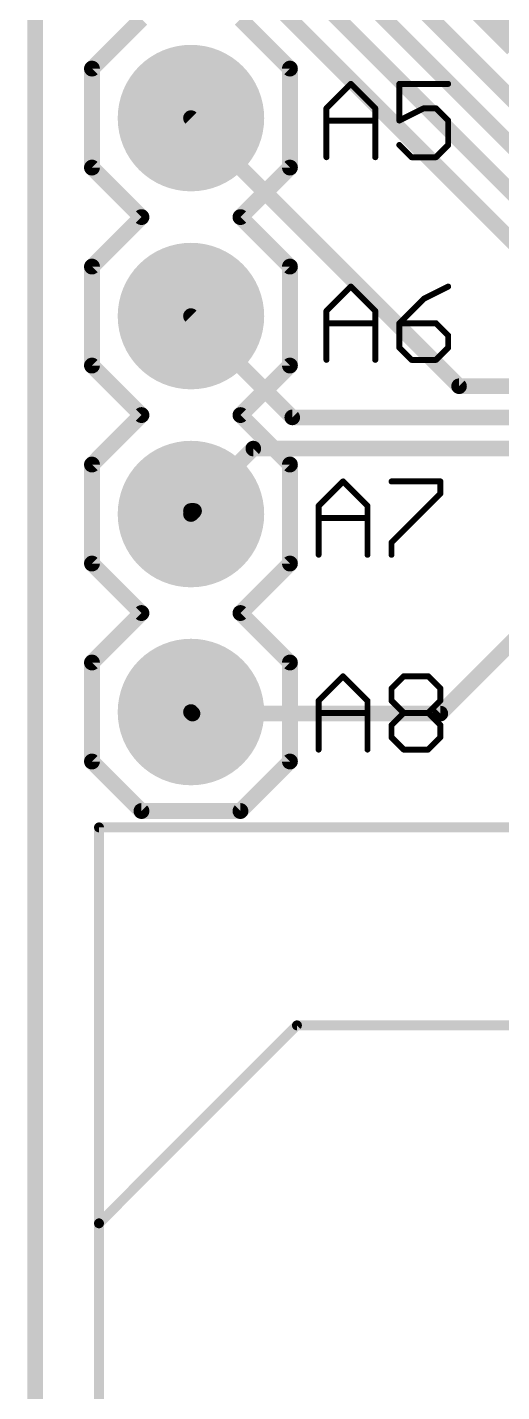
# Model space of a CAD drawing. Extents: x -0.4 to 70.1, y -0.1 to 70.1.
# Drawn here: x -0.1 to 5.99, y 32.6 to 50.11 of the extents above; entities that cross this region are included whole.
import ezdxf

# ---------------------------------------------------------------- set-up
doc = ezdxf.new("R2010")
doc.units = 0
for name, color, linetype in [('1', 22, 'CONTINUOUS'), ('16', 175, 'CONTINUOUS'), ('17', 82, 'CONTINUOUS'), ('20', 7, 'CONTINUOUS'), ('21', 253, 'CONTINUOUS'), ('25', 253, 'CONTINUOUS')]:
    doc.layers.add(name, color=color, linetype=linetype)

# ---------------------------------------------------------------- blocks, each defined once
blk = doc.blocks.new('ROUNDP')
at = {"const_width": 0.5}
blk.add_lwpolyline([(0, -0.25, 1), (0, 0.25, 1), (0, -0.25)], format="xyb", dxfattribs=at)

msp = doc.modelspace()

# ---------------------------------------------------------------- linework, layer by layer
at = {"layer": '1'}
for points, const_width in [([(0, 0), (0, 70)], 0.2), ([(7.58, 45.9), (2, 51.48)], 0.2), ([(6.2, 49.9), (4.7, 51.4)], 0.4), ([(4.2, 51.1), (7.3, 48)], 0.2), ([(7.1, 47.6), (3.8, 50.9)], 0.2), ([(6.9, 47.2), (3.4, 50.7)], 0.2), ([(5.44, 45.5), (2, 48.94)], 0.2), ([(3.3, 45.1), (2, 46.4)], 0.2), ([(13.4, 45.5), (5.44, 45.5)], 0.2), ([(13.7, 45.1), (3.3, 45.1)], 0.2), ([(2.8, 44.7), (2, 43.9)], 0.2), ([(16.6, 44.7), (2.8, 44.7)], 0.2), ([(2, 43.9), (2.04, 43.9)], 0.2), ([(2.04, 43.9), (2, 43.86)], 0.2), ([(7.6, 43.7), (5.2, 41.3)], 0.2), ([(2.02, 41.3), (2, 41.32)], 0.2), ([(5.2, 41.3), (2.02, 41.3)], 0.2)]:
    msp.add_lwpolyline(points, dxfattribs=dict(at, const_width=const_width))
at = {"layer": '1', "const_width": 0.1}
for points in [[(2.0354, 48.9754, 1), (1.9646, 48.9046)], [(2.0354, 46.4354, 1), (1.9646, 46.3646)], [(5.44, 45.55, 1), (5.44, 45.45)], [(5.4046, 45.4646, 1), (5.4754, 45.5354)], [(3.3, 45.15, 1), (3.3, 45.05)], [(3.2646, 45.0646, 1), (3.3354, 45.1354)], [(2.8, 44.75, 1), (2.8, 44.65)], [(2.8354, 44.6646, 1), (2.7646, 44.7354)], [(1.9646, 43.9354, 1), (2.0354, 43.8646)], [(1.9646, 43.8954, 1), (2.0354, 43.8246)], [(2, 43.95, 1), (2, 43.85)], [(2.0754, 43.8646, 1), (2.0046, 43.9354)], [(2.04, 43.85, 1), (2.04, 43.95)], [(2.0354, 41.3554, 1), (1.9646, 41.2846)], [(2.02, 41.35, 1), (2.02, 41.25)], [(1.9846, 41.2646, 1), (2.0554, 41.3354)], [(5.1646, 41.3354, 1), (5.2354, 41.2646)], [(5.2, 41.25, 1), (5.2, 41.35)]]:
    msp.add_lwpolyline(points, format="xyb", dxfattribs=at)
at = {"layer": '16', "const_width": 0.2}
msp.add_lwpolyline([(0, 0), (0, 70)], dxfattribs=at)
at = {"layer": '20', "const_width": 0.2}
msp.add_lwpolyline([(0, 70), (0, 0)], dxfattribs=at)
at = {"layer": '21'}
for points, const_width in [([(0.73, 49.575), (1.365, 50.21)], 0.2032), ([(2.635, 50.21), (3.27, 49.575)], 0.2032), ([(0.73, 48.305), (0.73, 49.575)], 0.2032), ([(3.27, 49.575), (3.27, 48.305)], 0.2032), ([(1.365, 47.67), (0.73, 48.305)], 0.2032), ([(3.27, 48.305), (2.635, 47.67)], 0.2032), ([(0.73, 47.035), (1.365, 47.67)], 0.2032), ([(2.635, 47.67), (3.27, 47.035)], 0.2032), ([(0.73, 45.765), (0.73, 47.035)], 0.2032), ([(3.27, 47.035), (3.27, 45.765)], 0.2032), ([(1.365, 45.13), (0.73, 45.765)], 0.2032), ([(3.27, 45.765), (2.635, 45.13)], 0.2032), ([(1.365, 45.13), (0.73, 44.495)], 0.2032), ([(3.27, 44.495), (2.635, 45.13)], 0.2032), ([(0.73, 43.225), (0.73, 44.495)], 0.2032), ([(3.27, 44.495), (3.27, 43.225)], 0.2032), ([(1.365, 42.59), (0.73, 43.225)], 0.2032), ([(3.27, 43.225), (2.635, 42.59)], 0.2032), ([(1.365, 42.59), (0.73, 41.955)], 0.2032), ([(3.27, 41.955), (2.635, 42.59)], 0.2032), ([(0.73, 40.685), (0.73, 41.955)], 0.2032), ([(3.27, 41.955), (3.27, 40.685)], 0.2032), ([(1.365, 40.05), (0.73, 40.685)], 0.2032), ([(3.27, 40.685), (2.635, 40.05)], 0.2032), ([(2.635, 40.05), (1.365, 40.05)], 0.2032), ([(0.82, 34.76), (0.82, 39.84)], 0.127), ([(0.82, 39.84), (10.98, 39.84)], 0.127), ([(0.82, 34.76), (3.36, 37.3)], 0.127), ([(3.36, 37.3), (8.44, 37.3)], 0.127), ([(0.82, 29.68), (0.82, 34.76)], 0.127)]:
    msp.add_lwpolyline(points, dxfattribs=dict(at, const_width=const_width))
for points, const_width in [([(0.7808, 49.575, 1), (0.6792, 49.575)], 0.1016), ([(0.6941, 49.6109, 1), (0.7659, 49.5391)], 0.1016), ([(3.3208, 49.575, 1), (3.2192, 49.575)], 0.1016), ([(3.2341, 49.5391, 1), (3.3059, 49.6109)], 0.1016), ([(0.7659, 48.3409, 1), (0.6941, 48.2691)], 0.1016), ([(0.6792, 48.305, 1), (0.7808, 48.305)], 0.1016), ([(3.2192, 48.305, 1), (3.3208, 48.305)], 0.1016), ([(3.3059, 48.2691, 1), (3.2341, 48.3409)], 0.1016), ([(1.4009, 47.6341, 1), (1.3291, 47.7059)], 0.1016), ([(1.3291, 47.6341, 1), (1.4009, 47.7059)], 0.1016), ([(2.6709, 47.7059, 1), (2.5991, 47.6341)], 0.1016), ([(2.5991, 47.7059, 1), (2.6709, 47.6341)], 0.1016), ([(0.7808, 47.035, 1), (0.6792, 47.035)], 0.1016), ([(0.6941, 47.0709, 1), (0.7659, 46.9991)], 0.1016), ([(3.3208, 47.035, 1), (3.2192, 47.035)], 0.1016), ([(3.2341, 46.9991, 1), (3.3059, 47.0709)], 0.1016), ([(0.7659, 45.8009, 1), (0.6941, 45.7291)], 0.1016), ([(3.3059, 45.7291, 1), (3.2341, 45.8009)], 0.1016), ([(0.6792, 45.765, 1), (0.7808, 45.765)], 0.1016), ([(3.2192, 45.765, 1), (3.3208, 45.765)], 0.1016), ([(1.4009, 45.0941, 1), (1.3291, 45.1659)], 0.1016), ([(1.3291, 45.0941, 1), (1.4009, 45.1659)], 0.1016), ([(2.6709, 45.1659, 1), (2.5991, 45.0941)], 0.1016), ([(2.5991, 45.1659, 1), (2.6709, 45.0941)], 0.1016), ([(0.7808, 44.495, 1), (0.6792, 44.495)], 0.1016), ([(0.6941, 44.5309, 1), (0.7659, 44.4591)], 0.1016), ([(3.3208, 44.495, 1), (3.2192, 44.495)], 0.1016), ([(3.2341, 44.4591, 1), (3.3059, 44.5309)], 0.1016), ([(0.7659, 43.2609, 1), (0.6941, 43.1891)], 0.1016), ([(0.6792, 43.225, 1), (0.7808, 43.225)], 0.1016), ([(3.2192, 43.225, 1), (3.3208, 43.225)], 0.1016), ([(3.3059, 43.1891, 1), (3.2341, 43.2609)], 0.1016), ([(1.4009, 42.5541, 1), (1.3291, 42.6259)], 0.1016), ([(1.3291, 42.5541, 1), (1.4009, 42.6259)], 0.1016), ([(2.6709, 42.6259, 1), (2.5991, 42.5541)], 0.1016), ([(2.5991, 42.6259, 1), (2.6709, 42.5541)], 0.1016), ([(0.7808, 41.955, 1), (0.6792, 41.955)], 0.1016), ([(0.6941, 41.9909, 1), (0.7659, 41.9191)], 0.1016), ([(3.3208, 41.955, 1), (3.2192, 41.955)], 0.1016), ([(3.2341, 41.9191, 1), (3.3059, 41.9909)], 0.1016), ([(0.7659, 40.7209, 1), (0.6941, 40.6491)], 0.1016), ([(0.6792, 40.685, 1), (0.7808, 40.685)], 0.1016), ([(3.2192, 40.685, 1), (3.3208, 40.685)], 0.1016), ([(3.3059, 40.6491, 1), (3.2341, 40.7209)], 0.1016), ([(1.365, 40.1008, 1), (1.365, 39.9992)], 0.1016), ([(1.3291, 40.0141, 1), (1.4009, 40.0859)], 0.1016), ([(2.5991, 40.0859, 1), (2.6709, 40.0141)], 0.1016), ([(2.635, 39.9992, 1), (2.635, 40.1008)], 0.1016), ([(0.82, 39.8718, 1), (0.82, 39.8083)], 0.0635), ([(0.8518, 39.84, 1), (0.7883, 39.84)], 0.0635), ([(3.36, 37.3318, 1), (3.36, 37.2683)], 0.0635), ([(3.3825, 37.2775, 1), (3.3375, 37.3225)], 0.0635), ([(0.7975, 34.7825, 1), (0.8425, 34.7375)], 0.0635), ([(0.8518, 34.76, 1), (0.7883, 34.76)], 0.0635), ([(0.7883, 34.76, 1), (0.8518, 34.76)], 0.0635)]:
    msp.add_lwpolyline(points, format="xyb", dxfattribs=dict(at, const_width=const_width))
at = {"layer": '25', "const_width": 0.0762}
for points in [[(3.7381, 49.0652), (4.0516, 49.3787)], [(4.0516, 49.3787), (4.3652, 49.0652)], [(5.3007, 49.3787), (4.6736, 49.3787)], [(4.6736, 49.3787), (4.6736, 48.9084)], [(3.7381, 48.4381), (3.7381, 49.0652)], [(4.3652, 49.0652), (4.3652, 48.4381)], [(4.6736, 48.9084), (4.9872, 49.0652)], [(4.9872, 49.0652), (5.1439, 49.0652)], [(5.1439, 49.0652), (5.3007, 48.9084)], [(3.7381, 48.9084), (4.3652, 48.9084)], [(5.3007, 48.9084), (5.3007, 48.5949)], [(4.8304, 48.4381), (4.6736, 48.5949)], [(5.3007, 48.5949), (5.1439, 48.4381)], [(5.1439, 48.4381), (4.8304, 48.4381)], [(3.7381, 46.4652), (4.0516, 46.7787)], [(4.0516, 46.7787), (4.3652, 46.4652)], [(5.3007, 46.7787), (4.9872, 46.6219)], [(4.9872, 46.6219), (4.6736, 46.3084)], [(3.7381, 45.8381), (3.7381, 46.4652)], [(4.3652, 46.4652), (4.3652, 45.8381)], [(3.7381, 46.3084), (4.3652, 46.3084)], [(4.6736, 46.3084), (4.6736, 45.9949)], [(5.1439, 46.3084), (4.6736, 46.3084)], [(5.3007, 46.1516), (5.1439, 46.3084)], [(5.3007, 45.9949), (5.3007, 46.1516)], [(4.6736, 45.9949), (4.8304, 45.8381)], [(4.8304, 45.8381), (5.1439, 45.8381)], [(5.1439, 45.8381), (5.3007, 45.9949)], [(3.6381, 43.9652), (3.9516, 44.2787)], [(3.9516, 44.2787), (4.2652, 43.9652)], [(4.5736, 44.2787), (5.2007, 44.2787)], [(5.2007, 44.2787), (5.2007, 44.1219)], [(5.2007, 44.1219), (4.5736, 43.4949)], [(3.6381, 43.3381), (3.6381, 43.9652)], [(4.2652, 43.9652), (4.2652, 43.3381)], [(3.6381, 43.8084), (4.2652, 43.8084)], [(4.5736, 43.4949), (4.5736, 43.3381)], [(3.6381, 41.4652), (3.9516, 41.7787)], [(3.9516, 41.7787), (4.2652, 41.4652)], [(4.5736, 41.6219), (4.7304, 41.7787)], [(4.7304, 41.7787), (5.0439, 41.7787)], [(5.0439, 41.7787), (5.2007, 41.6219)], [(3.6381, 40.8381), (3.6381, 41.4652)], [(4.2652, 41.4652), (4.2652, 40.8381)], [(4.5736, 41.4652), (4.5736, 41.6219)], [(4.7304, 41.3084), (4.5736, 41.4652)], [(5.2007, 41.4652), (5.0439, 41.3084)], [(5.2007, 41.6219), (5.2007, 41.4652)], [(3.6381, 41.3084), (4.2652, 41.3084)], [(4.5736, 41.1516), (4.7304, 41.3084)], [(4.7304, 41.3084), (5.0439, 41.3084)], [(5.0439, 41.3084), (5.2007, 41.1516)], [(4.5736, 40.9949), (4.5736, 41.1516)], [(5.2007, 41.1516), (5.2007, 40.9949)], [(4.7304, 40.8381), (4.5736, 40.9949)], [(5.2007, 40.9949), (5.0439, 40.8381)], [(5.0439, 40.8381), (4.7304, 40.8381)]]:
    msp.add_lwpolyline(points, dxfattribs=at)
at = {"layer": '25', "const_width": 0.0381}
for points in [[(4.0651, 49.3922, 1), (4.0382, 49.3652)], [(4.0651, 49.3652, 1), (4.0382, 49.3922)], [(4.6736, 49.3978, 1), (4.6736, 49.3597)], [(4.6927, 49.3787, 1), (4.6546, 49.3787)], [(5.3007, 49.3597, 1), (5.3007, 49.3978)], [(3.7246, 49.0786, 1), (3.7516, 49.0517)], [(3.7572, 49.0652, 1), (3.7191, 49.0652)], [(4.3842, 49.0652, 1), (4.3461, 49.0652)], [(4.3517, 49.0517, 1), (4.3786, 49.0786)], [(4.9872, 49.0842, 1), (4.9872, 49.0461)], [(4.9957, 49.0481, 1), (4.9786, 49.0822)], [(5.1574, 49.0786, 1), (5.1304, 49.0517)], [(5.1439, 49.0461, 1), (5.1439, 49.0842)], [(3.7381, 48.9275, 1), (3.7381, 48.8894)], [(4.3652, 48.8894, 1), (4.3652, 48.9275)], [(4.6651, 48.9254, 1), (4.6821, 48.8914)], [(4.6546, 48.9084, 1), (4.6927, 48.9084)], [(5.3197, 48.9084, 1), (5.2816, 48.9084)], [(5.2872, 48.8949, 1), (5.3142, 48.9219)], [(4.6871, 48.6083, 1), (4.6601, 48.5814)], [(5.2816, 48.5949, 1), (5.3197, 48.5949)], [(5.3142, 48.5814, 1), (5.2872, 48.6083)], [(3.7191, 48.4381, 1), (3.7572, 48.4381)], [(4.3461, 48.4381, 1), (4.3842, 48.4381)], [(4.8304, 48.4572, 1), (4.8304, 48.4191)], [(4.8169, 48.4246, 1), (4.8439, 48.4516)], [(5.1304, 48.4516, 1), (5.1574, 48.4246)], [(5.1439, 48.4191, 1), (5.1439, 48.4572)], [(4.0651, 46.7922, 1), (4.0382, 46.7652)], [(4.0651, 46.7652, 1), (4.0382, 46.7922)], [(5.3092, 46.7617, 1), (5.2922, 46.7957)], [(4.9786, 46.639, 1), (4.9957, 46.6049)], [(5.0006, 46.6085, 1), (4.9737, 46.6354)], [(3.7246, 46.4786, 1), (3.7516, 46.4517)], [(3.7572, 46.4652, 1), (3.7191, 46.4652)], [(4.3842, 46.4652, 1), (4.3461, 46.4652)], [(4.3517, 46.4517, 1), (4.3786, 46.4786)], [(3.7381, 46.3274, 1), (3.7381, 46.2893)], [(4.3652, 46.2893, 1), (4.3652, 46.3274)], [(4.6736, 46.3274, 1), (4.6736, 46.2893)], [(4.6601, 46.3219, 1), (4.6871, 46.2949)], [(4.6927, 46.3084, 1), (4.6546, 46.3084)], [(5.1574, 46.3219, 1), (5.1304, 46.2949)], [(5.1439, 46.2893, 1), (5.1439, 46.3274)], [(5.3197, 46.1516, 1), (5.2816, 46.1516)], [(5.2872, 46.1382, 1), (5.3142, 46.1651)], [(4.6871, 46.0083, 1), (4.6601, 45.9814)], [(4.6546, 45.9949, 1), (4.6927, 45.9949)], [(4.8304, 45.8572, 1), (4.8304, 45.8191)], [(4.8169, 45.8246, 1), (4.8439, 45.8516)], [(5.1304, 45.8516, 1), (5.1574, 45.8246)], [(5.1439, 45.8191, 1), (5.1439, 45.8572)], [(5.2816, 45.9949, 1), (5.3197, 45.9949)], [(5.3142, 45.9814, 1), (5.2872, 46.0083)], [(3.7191, 45.8381, 1), (3.7572, 45.8381)], [(4.3461, 45.8381, 1), (4.3842, 45.8381)], [(3.9651, 44.2922, 1), (3.9382, 44.2652)], [(3.9651, 44.2652, 1), (3.9382, 44.2922)], [(4.5736, 44.2978, 1), (4.5736, 44.2597)], [(5.2197, 44.2787, 1), (5.1816, 44.2787)], [(5.2007, 44.2597, 1), (5.2007, 44.2978)], [(5.1816, 44.1219, 1), (5.2197, 44.1219)], [(5.2142, 44.1085, 1), (5.1872, 44.1354)], [(3.6572, 43.9652, 1), (3.6191, 43.9652)], [(3.6246, 43.9786, 1), (3.6516, 43.9517)], [(4.2842, 43.9652, 1), (4.2461, 43.9652)], [(4.2517, 43.9517, 1), (4.2786, 43.9786)], [(3.6381, 43.8274, 1), (3.6381, 43.7893)], [(4.2652, 43.7893, 1), (4.2652, 43.8274)], [(4.5927, 43.4949, 1), (4.5546, 43.4949)], [(4.5601, 43.5083, 1), (4.5871, 43.4814)], [(3.6191, 43.3381, 1), (3.6572, 43.3381)], [(4.2461, 43.3381, 1), (4.2842, 43.3381)], [(4.5546, 43.3381, 1), (4.5927, 43.3381)], [(3.9651, 41.7922, 1), (3.9382, 41.7652)], [(3.9651, 41.7652, 1), (3.9382, 41.7922)], [(4.7304, 41.7978, 1), (4.7304, 41.7597)], [(4.7439, 41.7652, 1), (4.7169, 41.7922)], [(5.0574, 41.7922, 1), (5.0304, 41.7652)], [(5.0439, 41.7597, 1), (5.0439, 41.7978)], [(3.6572, 41.4652, 1), (3.6191, 41.4652)], [(3.6246, 41.4786, 1), (3.6516, 41.4517)], [(4.2842, 41.4652, 1), (4.2461, 41.4652)], [(4.2517, 41.4517, 1), (4.2786, 41.4786)], [(4.5927, 41.6219, 1), (4.5546, 41.6219)], [(4.5601, 41.6354, 1), (4.5871, 41.6085)], [(4.5871, 41.4786, 1), (4.5601, 41.4517)], [(5.2197, 41.6219, 1), (5.1816, 41.6219)], [(5.1872, 41.6085, 1), (5.2142, 41.6354)], [(5.2142, 41.4517, 1), (5.1872, 41.4786)], [(3.6381, 41.3274, 1), (3.6381, 41.2893)], [(4.2652, 41.2893, 1), (4.2652, 41.3274)], [(4.5546, 41.4652, 1), (4.5927, 41.4652)], [(4.7304, 41.3274, 1), (4.7304, 41.2893)], [(4.7439, 41.2949, 1), (4.7169, 41.3219)], [(4.7169, 41.2949, 1), (4.7439, 41.3219)], [(5.0574, 41.3219, 1), (5.0304, 41.2949)], [(5.0304, 41.3219, 1), (5.0574, 41.2949)], [(5.0439, 41.2893, 1), (5.0439, 41.3274)], [(5.1816, 41.4652, 1), (5.2197, 41.4652)], [(4.5927, 41.1516, 1), (4.5546, 41.1516)], [(4.5601, 41.1651, 1), (4.5871, 41.1382)], [(5.2197, 41.1516, 1), (5.1816, 41.1516)], [(5.1872, 41.1382, 1), (5.2142, 41.1651)], [(4.5871, 41.0083, 1), (4.5601, 40.9814)], [(4.5546, 40.9949, 1), (4.5927, 40.9949)], [(5.1816, 40.9949, 1), (5.2197, 40.9949)], [(5.2142, 40.9814, 1), (5.1872, 41.0083)], [(3.6191, 40.8381, 1), (3.6572, 40.8381)], [(4.2461, 40.8381, 1), (4.2842, 40.8381)], [(4.7304, 40.8572, 1), (4.7304, 40.8191)], [(4.7169, 40.8246, 1), (4.7439, 40.8516)], [(5.0304, 40.8516, 1), (5.0574, 40.8246)], [(5.0439, 40.8191, 1), (5.0439, 40.8572)]]:
    msp.add_lwpolyline(points, format="xyb", dxfattribs=at)

# ---------------------------------------------------------------- block references
at = {"layer": '17', "xscale": 1.8796, "yscale": 1.8796}
for p in [(2, 48.94), (2, 48.94), (2, 46.4), (2, 46.4), (2, 43.86), (2, 43.86), (2, 41.32), (2, 41.32)]:
    msp.add_blockref('ROUNDP', p, dxfattribs=at)

doc.saveas('drawing.dxf')
